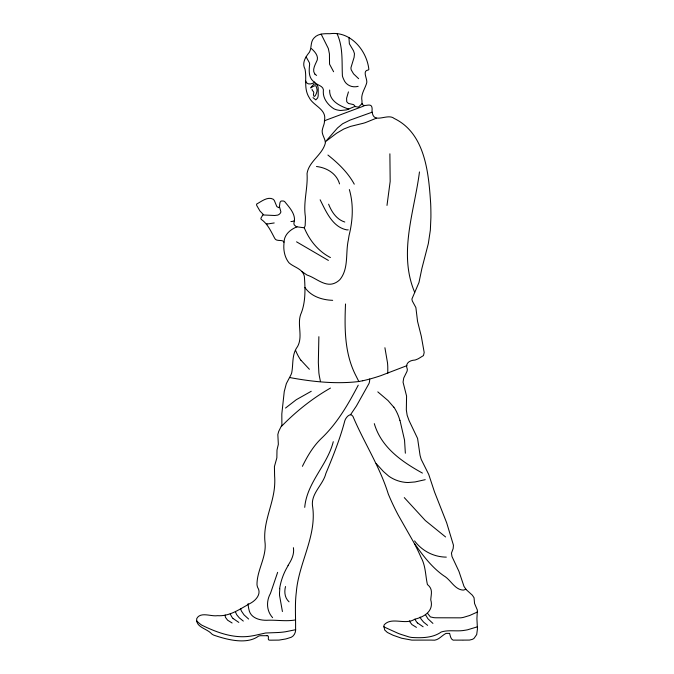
<?xml version="1.0" encoding="UTF-8"?>
<svg xmlns="http://www.w3.org/2000/svg" width="674" height="674" viewBox="0 0 674 674"><rect width="100%" height="100%" fill="white"/><g stroke="black" fill="none" stroke-linecap="round" stroke-linejoin="round"><path stroke-width="1.01" d="M387.803 373.211L387.777 366.968A67.737 67.737 0 0 0 387.491 362.738L384.913 347.733M405.36 453.214L404.535 440.13L399.985 420.365M345.518 303.974C344.574 326.208 344.439 349.326 353.311 370.169A98.311 98.311 0 0 0 354.937 373.758L358.838 381.526L362.663 380.751M348.913 37.39L349.376 43.81L353.505 50.769L354.465 53.693L354.103 57.315L350.969 67.627A6.883 6.883 0 0 0 351.255 69.919L353.555 73.854L358.635 78.69M462.701 640.115L456.34 640.131A15.561 15.561 0 0 1 455.498 640.098C450.754 641.488 450.35 635.675 449.6 633.358A4.718 4.718 0 0 1 449.111 633.383L446.795 633.391A21.442 21.442 0 0 0 445.986 633.417C441.63 635.498 438.016 641.134 432.379 640.131A32.799 32.799 0 0 0 430.905 640.089L411.839 640.115L401.721 638.253L393.127 635.27L387.373 632.465L384.686 629.988L383.877 625.994A6.31 6.31 0 0 1 384.273 624.739C391.838 616.474 405.596 625.489 414.805 619.153C424.081 617.148 434.157 610.863 430.745 599.809C431.149 593.735 433.205 589.152 427.417 584.51C425.404 575.529 425.724 565.84 421.082 557.491A195.629 195.629 0 0 0 413.272 541.551L398.199 515.037A242.707 242.707 0 0 1 388.283 494C379.807 466.585 363.977 442.548 352.915 416.305C350.337 411.949 345.61 417.787 344.835 420.694C340.075 438.791 333.074 456.214 325.871 473.46C323.107 484.774 311.161 493.183 312.45 505.424C317.353 535.628 298.658 562.621 296.324 592.168C294.791 603.971 295.709 615.868 295.583 627.721C296.215 632.271 294.058 637.124 289.112 637.941A52.623 52.623 0 0 1 285.523 639.011L279.011 640.098L271.226 640.174A17.162 17.162 0 0 1 270.367 640.165L270.249 640.157A8.113 8.113 0 0 0 269.903 640.148A3.597 3.597 0 0 0 269.448 640.174C266.912 640.266 269.726 635.801 267.536 635.683A4.415 4.415 0 0 1 267.072 635.717M279.82 588.739L279.542 592.505A39.319 39.319 0 0 0 279.558 595.471L282.423 611.537M284.066 242.286C284.133 234.594 290.41 229.472 296.998 226.809M419.464 171.929C414.417 211.577 398.107 253.247 414.687 292.314M285.523 586.532C284.083 591.89 284.731 597.948 289.045 601.823M386.994 205.41L390.17 181.458L389.884 153.815M312.054 89.313C311.969 91.108 314.64 91.403 313.553 93.804A1.66 1.66 0 0 1 313.461 94.309C313.739 100.662 318.263 91.015 316.822 88.707A7.178 7.178 0 0 0 316.384 86.997C315.744 82.262 305.659 93.391 313.823 84.157A2.426 2.426 0 0 1 314.488 84.031L315.044 84.056A3.774 3.774 0 0 1 316.957 84.907A2.999 2.999 0 0 1 317.58 85.623L318.187 87.881L318.212 95.312A9.326 9.326 0 0 1 317.597 98.016L315.794 99.887L312.997 97.637M304.724 507.362C306.906 482.441 327.337 465.313 333.268 441.697M348.441 91.883L346.596 98.219L346.731 101.74L348.441 103.451L353.479 104.588L354.768 105.776A2.494 2.494 0 0 1 354.819 106.492L346.487 109.896L340.758 110.485A25.385 25.385 0 0 1 339.334 110.342L337.345 109.997A16.319 16.319 0 0 1 333.849 108.75C328.305 105.27 323.149 98.893 323.293 92.094C324.641 85.825 317.934 85.75 314.893 82.599A3.749 3.749 0 0 1 314.691 82.203C311.7 84.435 306.611 85.278 305.448 80.686M277.637 572.344L271.31 590.955A95.952 95.952 0 0 1 270.409 593.482C266.104 601.326 266.474 610.905 272.616 617.679M302.407 466.324C307.352 456.247 313.09 446.373 321.254 438.538C337.143 423.508 348.188 404.375 358.239 385.166M288.009 565.452C291.471 560.195 294.513 554.138 293.392 547.676M350.606 414.611L356.436 405.967L369.015 383.464A11.104 11.104 0 0 0 369.529 381.45A15.317 15.317 0 0 0 369.681 379.032M362.3 103.425L358.433 107.149L354.844 106.492M281.538 426.288C296.054 411.401 312.391 398.376 330.479 388.064M285.523 408.048L296.282 399.707L311.245 391.274M267.072 635.717L266.533 635.708A14.449 14.449 0 0 0 266.003 635.7L262.59 635.708A29.597 29.597 0 0 1 261.933 635.7L260.695 635.692A5.872 5.872 0 0 0 258.336 636.264C246.507 644.934 226.565 639.567 213.675 635.102A14.407 14.407 0 0 1 211.754 633.948C207.12 628.497 195.553 627.452 196.707 618.673C200.422 611.369 211.105 616.761 217.483 615.674C229.64 616.575 239.691 609.153 249.793 603.626C255.606 600.745 261.967 593.954 257.611 587.315A11.736 11.736 0 0 1 256.996 584.619C256.904 569.934 266.929 556.775 264.958 541.803C262.86 521.937 273.796 503.874 274.697 484.303A61.149 61.149 0 0 0 274.604 475.954L274.428 466.534L276.854 457.857L276.997 450.013L278.345 444.326L277.84 434.545L278.657 431.512L281.884 424.974L281.816 413.962L284.251 391.527L286.349 383.607L290.797 375.14A18.788 18.788 0 0 0 291.707 372.823C293.46 363.926 291.615 354.356 297.588 346.503C303.384 335.863 296.341 323.419 301.371 312.761C305.718 301.362 305.263 288.261 304.345 276.289C302.651 268.597 294.007 267.435 288.969 262.793C284.723 257.535 283.215 250.046 283.99 243.407C284.479 238.225 276.289 242.522 274.663 238.225C271.049 231.477 267.603 223.701 261.15 219.303A2.822 2.822 0 0 1 260.905 218.224L263.163 214.34L260.004 211.08L256.71 205.452L256.567 204.121C261.049 201.711 267.73 196.176 273.113 199.192A6.555 6.555 0 0 1 274.36 200.574L276.854 206.615L278.733 207.643A1.963 1.963 0 0 0 279.179 207.457C280.3 205.368 278.573 199.883 283.181 200.978A4.844 4.844 0 0 1 284.647 201.56C289.441 207.567 296.611 214.77 293.906 223.17A4.844 4.844 0 0 0 294.285 224.931L296.299 226.734L304.252 227.804L305.137 225.765L305.398 219.96A85.665 85.665 0 0 0 305.364 216.523C303.148 202.04 308.026 188.021 307.049 173.572C308.852 161.297 322.248 155.13 325.357 143.073C325.432 138.119 320.656 133.865 322.619 128.633C323.267 125.962 324.733 123.401 324.438 120.562C327.109 109.272 313.3 105.936 309.214 97.612C303.46 88.454 307.007 78.816 305.019 69.144C301.632 63.061 305.583 56.86 309.467 52.151C311.885 47.652 310.2 41.645 314.151 37.854C318.145 33.414 324.506 33.633 329.965 33.708C350.531 30.937 366.749 50.356 368.847 69.287A1.028 1.028 0 0 1 368.206 70.012C361.871 70.703 367.566 78.951 366.74 82.742C365.131 88.808 360.556 94.099 361.989 100.948C361.154 111.64 373.531 98.21 371.997 111.21A33.481 33.481 0 0 0 372.562 113.965C375.089 123.426 387.904 113.156 394.172 118.456C425.412 133.469 428.672 173.344 430.686 203.818A276.871 276.871 0 0 1 430.905 217.559L430.349 230.137L428.327 243.609L421.907 268.395L418.975 282.499L411.898 299.062L412.328 301.008L415.883 307.563L417.551 321.38L421.284 336.191L424.182 352.451L423.466 355.577L418.444 358.661A27.92 27.92 0 0 1 415.024 360.042C409.708 360.253 404.729 363.261 407.298 369.175A6.066 6.066 0 0 1 406.961 371.458L403.734 378.004L403.052 382.175L406.574 396.068L406.329 409.944L407.155 415.294L409.101 420.669L417.585 438.437L420.062 455.405L421.208 459.39L428.731 474.445L434.519 491.936L446.677 522.83L453.45 545.207L453.164 548.543L451.454 553.127L452.001 556.589L458.935 571.35L464.007 586.414L466.189 589.615L472.407 595.252L474.049 597.754L474.555 603.483L477.369 610.088L476.922 618.749L477.445 628.968L476.695 634.571L474.083 638.303A8.526 8.526 0 0 1 472.204 639.415L469.466 640.073L463.249 640.115M477.369 612.026L469.685 615.497L463.324 617.401A30.625 30.625 0 0 1 460.612 617.839L436.019 617.78A29.53 29.53 0 0 1 433.635 617.628L430.383 616.895L427.569 613.365M376.404 118.177L365.569 122.558A50.609 50.609 0 0 1 363.337 123.249L350.455 126.417L343.858 128.987L336.511 133.292L325.424 141.751L337.506 127.984L342.619 123.746L349.983 120.132L372.174 112.179M406.885 365.662L380.852 375.645A179.95 179.95 0 0 1 362.671 380.793M364.112 105.911L325.946 120.183A8.088 8.088 0 0 0 324.447 121.143M465.439 589.43L465.886 589.27M477.099 626.904L467.739 629.743A40.625 40.625 0 0 1 464.917 630.257C457.124 631.782 448.901 629.567 441.285 631.976C432.902 637.958 422.008 638.059 412.092 637.486A27.112 27.112 0 0 1 409.152 636.972L401.03 634.411A69.911 69.911 0 0 1 398.267 633.4L383.767 626.837M465.296 589.48L464.723 589.683A10.969 10.969 0 0 1 463.156 590.112C454.512 589.607 450.738 579.623 443.677 575.714C431.748 567.264 422.851 555.486 414.569 543.615M274.208 222.951L267.553 223.97M295.574 629.727L285.549 631.757A80.417 80.417 0 0 1 276.315 632.591L265.666 632.996L254.595 635.447A41.131 41.131 0 0 1 252.362 635.852C234.577 639.129 217.416 632.776 201.711 625.118A28.847 28.847 0 0 1 197.162 621.335L196.606 620.821M425.227 479.677L415.024 481.952L408.166 482.508A32.04 32.04 0 0 1 404.703 482.289A34.433 34.433 0 0 1 391.468 477.874A32.411 32.411 0 0 1 388.679 476.08L383.439 471.53L376.151 463.51M295.557 619.92C286.618 621.588 277.519 619.979 268.513 620.215C260.543 620.779 250.265 618.42 248.841 609.094A22.023 22.023 0 0 1 248.436 607.055A26.269 26.269 0 0 1 248.158 603.778L248.15 603.567M358.838 381.526C335.804 384.273 312.273 381.754 289.534 377.507M358.172 86.323C352.283 88.033 345.813 85.202 343.656 79.279A19.571 19.571 0 0 1 342.409 75.909C341.718 61.797 343.26 47.29 337.118 33.852M348.256 229.868L347.203 229.876A12.949 12.949 0 0 1 346.79 229.868C332.501 227.121 326.048 211.468 320.142 199.799M263.087 214.947L274.781 215.503L277.722 215.099A5.341 5.341 0 0 0 280.317 213.153L280.628 212.613A3.168 3.168 0 0 0 280.881 211.813L279.575 207.129M332.678 300.334C322.105 299.955 311.085 296.509 304.842 287.419M446.314 557.128C433.727 557.01 422.101 550.961 414.569 540.902M267.258 223.937L266.592 223.81M316.494 166.503C326.78 167.7 336.604 173.504 339.553 183.909M344.793 222.024C336.57 219.454 331.6 211.863 328.617 204.188M416.431 627.376L411.915 624.571L409.8 621.748A5.156 5.156 0 0 1 409.64 621.133L409.581 620.821M232.109 622.995L227.593 620.19L225.478 617.367A7.33 7.33 0 0 1 225.209 615.008M423.129 626.786L417.501 622.944M238.807 622.405L233.179 618.564M328.39 260.425L296.56 241.831M348.82 109.163C340.016 106.054 329.106 101.125 329.662 90.03M422.421 473.089C401.881 461.715 381.24 447.511 374.306 423.634M330.42 257.552C318.254 251.233 309.45 240.34 304.269 227.795M316.62 75.404L316.207 75.126A10.144 10.144 0 0 1 314.817 74.039M427.636 625.371L423.626 622.144L421.174 619.204A14.019 14.019 0 0 1 420.138 617.039M243.314 621.083L239.304 617.864L236.852 614.915A16.631 16.631 0 0 1 235.453 611.68M445.59 536.967L425.328 520.539L404.274 497.597M301.842 271.496L306.805 274.908A8.77 8.77 0 0 0 307.504 275.211C316.536 278.193 325.778 288.025 335.762 282.659A17.263 17.263 0 0 0 340.05 279.449C348.938 268.353 345.374 252.876 348.374 239.809A146.334 146.334 0 0 1 349.073 235.479C352.831 220.406 353.707 204.618 349.351 189.562M377.802 391.872L388.047 400.583L393.801 407.222M327.926 155.054C338.23 163.226 347.927 172.519 354.271 184.179M432.927 623.408L427.914 618.757L425.429 614.637M248.613 619.027L244.03 614.873L241.452 611.099A15.468 15.468 0 0 1 240.677 608.824M314.75 82.338C308.271 78.353 308.945 70.762 309.636 64.241A9.36 9.36 0 0 0 309.324 62.615L306.131 56.894M309.374 369.276L300.975 360.245M311.422 48.629C315.162 51.856 319.636 57.012 316.3 62.075C314.699 65.648 312.062 70.382 314.842 74.014M333.605 71.747L329.552 64.182L329.434 53.92L328.348 48.553L321.136 34.113M320.479 381.585L319.459 376.648A70.088 70.088 0 0 1 318.869 372.781L318.339 362.477L318.869 336.697M300.899 360.295A47.829 47.829 0 0 1 295.701 350.615M393.911 407.147A47.989 47.989 0 0 1 399.901 420.391M279.6 588.705A62.665 62.665 0 0 1 288.169 565.545M294.361 220.651A6.184 6.184 0 0 1 290.932 221.535M417.459 622.987A15.199 15.199 0 0 1 415.041 619.296M233.078 618.648A18.308 18.308 0 0 1 230.222 613.787"/></g></svg>
